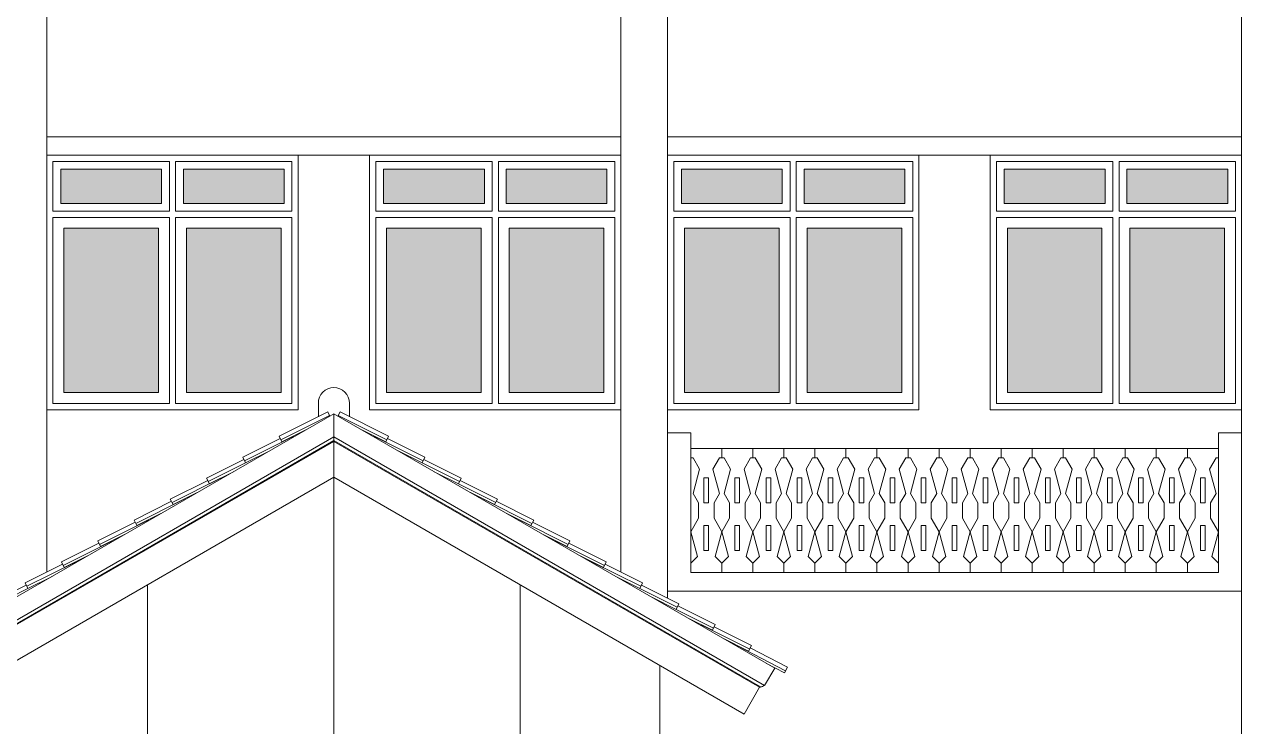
# Model space of a CAD drawing. Header units: millimetres. Extents: x -11 to 1625, y -267 to 180.
# Drawn here: x 1264.44 to 1272.29, y 131.89 to 136.42 of the extents above; entities that cross this region are included whole.
import ezdxf

# ---------------------------------------------------------------- set-up
doc = ezdxf.new("R2010")
doc.units = ezdxf.units.MM
for name, color, linetype, lineweight in [('ars', 11, 'Continuous', 5), ('GEN', 11, 'Continuous', 5), ('kap', 71, 'Continuous', 15), ('kus', 63, 'Continuous', 15), ('sol kaca', 9, 'Continuous', 0), ('tem', 5, 'Continuous', 20)]:
    doc.layers.add(name, color=color, linetype=linetype, lineweight=lineweight)

msp = doc.modelspace()

# ---------------------------------------------------------------- hatches: boundary and pattern name
at = {"layer": 'sol kaca'}
h = msp.add_hatch(color=256, dxfattribs=at)
h.dxf.hatch_style = 1
h.paths.add_polyline_path([(1265.3293095, 135.4865705), (1264.6793095, 135.4865705), (1264.6793095, 135.2665705), (1265.3293095, 135.2665705)])
h.paths.add_polyline_path([(1266.1193095, 135.4865705), (1265.4693095, 135.4865705), (1265.4693095, 135.2665705), (1266.1193095, 135.2665705)])
h.paths.add_polyline_path([(1266.0993095, 135.1065705), (1265.4893095, 135.1065705), (1265.4893095, 134.0465705), (1266.0993095, 134.0465705)])
h.paths.add_polyline_path([(1265.3093095, 135.1065705), (1264.6993095, 135.1065705), (1264.6993095, 134.0465705), (1265.3093095, 134.0465705)])
h = msp.add_hatch(color=256, dxfattribs=at)
h.dxf.hatch_style = 1
h.paths.add_polyline_path([(1267.4093095, 135.4865705), (1266.7593095, 135.4865705), (1266.7593095, 135.2665705), (1267.4093095, 135.2665705)])
h.paths.add_polyline_path([(1268.1993095, 135.4865705), (1267.5493095, 135.4865705), (1267.5493095, 135.2665705), (1268.1993095, 135.2665705)])
h.paths.add_polyline_path([(1268.1793095, 135.1065705), (1267.5693095, 135.1065705), (1267.5693095, 134.0465705), (1268.1793095, 134.0465705)])
h.paths.add_polyline_path([(1267.3893095, 135.1065705), (1266.7793095, 135.1065705), (1266.7793095, 134.0465705), (1267.3893095, 134.0465705)])
h = msp.add_hatch(color=256, dxfattribs=at)
h.dxf.hatch_style = 1
h.paths.add_polyline_path([(1269.3293095, 135.4865705), (1268.6793095, 135.4865705), (1268.6793095, 135.2665705), (1269.3293095, 135.2665705)])
h.paths.add_polyline_path([(1270.1193095, 135.4865705), (1269.4693095, 135.4865705), (1269.4693095, 135.2665705), (1270.1193095, 135.2665705)])
h.paths.add_polyline_path([(1270.0993095, 135.1065705), (1269.4893095, 135.1065705), (1269.4893095, 134.0465705), (1270.0993095, 134.0465705)])
h.paths.add_polyline_path([(1269.3093095, 135.1065705), (1268.6993095, 135.1065705), (1268.6993095, 134.0465705), (1269.3093095, 134.0465705)])
h = msp.add_hatch(color=256, dxfattribs=at)
h.dxf.hatch_style = 1
h.paths.add_polyline_path([(1271.4093095, 135.4865705), (1270.7593095, 135.4865705), (1270.7593095, 135.2665705), (1271.4093095, 135.2665705)])
h.paths.add_polyline_path([(1272.1993095, 135.4865705), (1271.5493095, 135.4865705), (1271.5493095, 135.2665705), (1272.1993095, 135.2665705)])
h.paths.add_polyline_path([(1272.1793095, 135.1065705), (1271.5693095, 135.1065705), (1271.5693095, 134.0465705), (1272.1793095, 134.0465705)])
h.paths.add_polyline_path([(1271.3893095, 135.1065705), (1270.7793095, 135.1065705), (1270.7793095, 134.0465705), (1271.3893095, 134.0465705)])

# ---------------------------------------------------------------- linework, layer by layer
at = {"layer": 'ars'}
for p, q in [((1266.4393095, 133.7375702), (1263.6889172, 132.1496304)), ((1266.4393095, 133.7317966), (1263.6957473, 132.1478003)), ((1266.4393095, 133.7375702), (1269.1897018, 132.1496304)), ((1266.4393095, 133.7317966), (1269.1828717, 132.1478003)), ((1266.4393095, 131.7665705), (1266.4393095, 133.5008565)), ((1265.2393095, 128.6515705), (1265.2393095, 132.8080362)), ((1267.6393095, 128.6515705), (1267.6393095, 132.8080362))]:
    msp.add_line(p, q, dxfattribs=at)
for points in [[(1268.9393095, 133.6865705), (1268.7393095, 133.6865705), (1268.7393095, 133.6265705), (1268.7543095, 133.6265705), (1268.7962886, 133.5538605), (1268.7543095, 133.3971923), (1268.7893095, 133.3365705), (1268.7893095, 133.2365705), (1268.7393095, 133.149968), (1268.7822924, 132.9895535), (1268.7393095, 132.9465705), (1268.7393095, 132.8865705), (1268.9393095, 132.8865705), (1268.9393095, 132.9465705), (1268.8963266, 132.9895535), (1268.9393095, 133.149968), (1268.8893095, 133.2365705), (1268.8893095, 133.3365705), (1268.9243095, 133.3971923), (1268.8823304, 133.5538605), (1268.9243095, 133.6265705), (1268.9393095, 133.6265705)], [(1269.1393095, 133.6865705), (1268.9393095, 133.6865705), (1268.9393095, 133.6265705), (1268.9543095, 133.6265705), (1268.9962886, 133.5538605), (1268.9543095, 133.3971923), (1268.9893095, 133.3365705), (1268.9893095, 133.2365705), (1268.9393095, 133.149968), (1268.9822924, 132.9895535), (1268.9393095, 132.9465705), (1268.9393095, 132.8865705), (1269.1393095, 132.8865705), (1269.1393095, 132.9465705), (1269.0963266, 132.9895535), (1269.1393095, 133.149968), (1269.0893095, 133.2365705), (1269.0893095, 133.3365705), (1269.1243095, 133.3971923), (1269.0823304, 133.5538605), (1269.1243095, 133.6265705), (1269.1393095, 133.6265705)], [(1269.3393095, 133.6865705), (1269.1393095, 133.6865705), (1269.1393095, 133.6265705), (1269.1543095, 133.6265705), (1269.1962886, 133.5538605), (1269.1543095, 133.3971923), (1269.1893095, 133.3365705), (1269.1893095, 133.2365705), (1269.1393095, 133.149968), (1269.1822924, 132.9895535), (1269.1393095, 132.9465705), (1269.1393095, 132.8865705), (1269.3393095, 132.8865705), (1269.3393095, 132.9465705), (1269.2963266, 132.9895535), (1269.3393095, 133.149968), (1269.2893095, 133.2365705), (1269.2893095, 133.3365705), (1269.3243095, 133.3971923), (1269.2823304, 133.5538605), (1269.3243095, 133.6265705), (1269.3393095, 133.6265705)], [(1269.5393095, 133.6865705), (1269.3393095, 133.6865705), (1269.3393095, 133.6265705), (1269.3543095, 133.6265705), (1269.3962886, 133.5538605), (1269.3543095, 133.3971923), (1269.3893095, 133.3365705), (1269.3893095, 133.2365705), (1269.3393095, 133.149968), (1269.3822924, 132.9895535), (1269.3393095, 132.9465705), (1269.3393095, 132.8865705), (1269.5393095, 132.8865705), (1269.5393095, 132.9465705), (1269.4963266, 132.9895535), (1269.5393095, 133.149968), (1269.4893095, 133.2365705), (1269.4893095, 133.3365705), (1269.5243095, 133.3971923), (1269.4823304, 133.5538605), (1269.5243095, 133.6265705), (1269.5393095, 133.6265705)], [(1269.7393095, 133.6865705), (1269.5393095, 133.6865705), (1269.5393095, 133.6265705), (1269.5543095, 133.6265705), (1269.5962886, 133.5538605), (1269.5543095, 133.3971923), (1269.5893095, 133.3365705), (1269.5893095, 133.2365705), (1269.5393095, 133.149968), (1269.5822924, 132.9895535), (1269.5393095, 132.9465705), (1269.5393095, 132.8865705), (1269.7393095, 132.8865705), (1269.7393095, 132.9465705), (1269.6963266, 132.9895535), (1269.7393095, 133.149968), (1269.6893095, 133.2365705), (1269.6893095, 133.3365705), (1269.7243095, 133.3971923), (1269.6823304, 133.5538605), (1269.7243095, 133.6265705), (1269.7393095, 133.6265705)], [(1269.9393095, 133.6865705), (1269.7393095, 133.6865705), (1269.7393095, 133.6265705), (1269.7543095, 133.6265705), (1269.7962886, 133.5538605), (1269.7543095, 133.3971923), (1269.7893095, 133.3365705), (1269.7893095, 133.2365705), (1269.7393095, 133.149968), (1269.7822924, 132.9895535), (1269.7393095, 132.9465705), (1269.7393095, 132.8865705), (1269.9393095, 132.8865705), (1269.9393095, 132.9465705), (1269.8963266, 132.9895535), (1269.9393095, 133.149968), (1269.8893095, 133.2365705), (1269.8893095, 133.3365705), (1269.9243095, 133.3971923), (1269.8823304, 133.5538605), (1269.9243095, 133.6265705), (1269.9393095, 133.6265705)], [(1270.1393095, 133.6865705), (1269.9393095, 133.6865705), (1269.9393095, 133.6265705), (1269.9543095, 133.6265705), (1269.9962886, 133.5538605), (1269.9543095, 133.3971923), (1269.9893095, 133.3365705), (1269.9893095, 133.2365705), (1269.9393095, 133.149968), (1269.9822924, 132.9895535), (1269.9393095, 132.9465705), (1269.9393095, 132.8865705), (1270.1393095, 132.8865705), (1270.1393095, 132.9465705), (1270.0963266, 132.9895535), (1270.1393095, 133.149968), (1270.0893095, 133.2365705), (1270.0893095, 133.3365705), (1270.1243095, 133.3971923), (1270.0823304, 133.5538605), (1270.1243095, 133.6265705), (1270.1393095, 133.6265705)], [(1270.3393095, 133.6865705), (1270.1393095, 133.6865705), (1270.1393095, 133.6265705), (1270.1543095, 133.6265705), (1270.1962886, 133.5538605), (1270.1543095, 133.3971923), (1270.1893095, 133.3365705), (1270.1893095, 133.2365705), (1270.1393095, 133.149968), (1270.1822924, 132.9895535), (1270.1393095, 132.9465705), (1270.1393095, 132.8865705), (1270.3393095, 132.8865705), (1270.3393095, 132.9465705), (1270.2963266, 132.9895535), (1270.3393095, 133.149968), (1270.2893095, 133.2365705), (1270.2893095, 133.3365705), (1270.3243095, 133.3971923), (1270.2823304, 133.5538605), (1270.3243095, 133.6265705), (1270.3393095, 133.6265705)], [(1270.5393095, 133.6865705), (1270.3393095, 133.6865705), (1270.3393095, 133.6265705), (1270.3543095, 133.6265705), (1270.3962886, 133.5538605), (1270.3543095, 133.3971923), (1270.3893095, 133.3365705), (1270.3893095, 133.2365705), (1270.3393095, 133.149968), (1270.3822924, 132.9895535), (1270.3393095, 132.9465705), (1270.3393095, 132.8865705), (1270.5393095, 132.8865705), (1270.5393095, 132.9465705), (1270.4963266, 132.9895535), (1270.5393095, 133.149968), (1270.4893095, 133.2365705), (1270.4893095, 133.3365705), (1270.5243095, 133.3971923), (1270.4823304, 133.5538605), (1270.5243095, 133.6265705), (1270.5393095, 133.6265705)], [(1270.7393095, 133.6865705), (1270.5393095, 133.6865705), (1270.5393095, 133.6265705), (1270.5543095, 133.6265705), (1270.5962886, 133.5538605), (1270.5543095, 133.3971923), (1270.5893095, 133.3365705), (1270.5893095, 133.2365705), (1270.5393095, 133.149968), (1270.5822924, 132.9895535), (1270.5393095, 132.9465705), (1270.5393095, 132.8865705), (1270.7393095, 132.8865705), (1270.7393095, 132.9465705), (1270.6963266, 132.9895535), (1270.7393095, 133.149968), (1270.6893095, 133.2365705), (1270.6893095, 133.3365705), (1270.7243095, 133.3971923), (1270.6823304, 133.5538605), (1270.7243095, 133.6265705), (1270.7393095, 133.6265705)], [(1270.9393095, 133.6865705), (1270.7393095, 133.6865705), (1270.7393095, 133.6265705), (1270.7543095, 133.6265705), (1270.7962886, 133.5538605), (1270.7543095, 133.3971923), (1270.7893095, 133.3365705), (1270.7893095, 133.2365705), (1270.7393095, 133.149968), (1270.7822924, 132.9895535), (1270.7393095, 132.9465705), (1270.7393095, 132.8865705), (1270.9393095, 132.8865705), (1270.9393095, 132.9465705), (1270.8963266, 132.9895535), (1270.9393095, 133.149968), (1270.8893095, 133.2365705), (1270.8893095, 133.3365705), (1270.9243095, 133.3971923), (1270.8823304, 133.5538605), (1270.9243095, 133.6265705), (1270.9393095, 133.6265705)], [(1271.1393095, 133.6865705), (1270.9393095, 133.6865705), (1270.9393095, 133.6265705), (1270.9543095, 133.6265705), (1270.9962886, 133.5538605), (1270.9543095, 133.3971923), (1270.9893095, 133.3365705), (1270.9893095, 133.2365705), (1270.9393095, 133.149968), (1270.9822924, 132.9895535), (1270.9393095, 132.9465705), (1270.9393095, 132.8865705), (1271.1393095, 132.8865705), (1271.1393095, 132.9465705), (1271.0963266, 132.9895535), (1271.1393095, 133.149968), (1271.0893095, 133.2365705), (1271.0893095, 133.3365705), (1271.1243095, 133.3971923), (1271.0823304, 133.5538605), (1271.1243095, 133.6265705), (1271.1393095, 133.6265705)], [(1271.3393095, 133.6865705), (1271.1393095, 133.6865705), (1271.1393095, 133.6265705), (1271.1543095, 133.6265705), (1271.1962886, 133.5538605), (1271.1543095, 133.3971923), (1271.1893095, 133.3365705), (1271.1893095, 133.2365705), (1271.1393095, 133.149968), (1271.1822924, 132.9895535), (1271.1393095, 132.9465705), (1271.1393095, 132.8865705), (1271.3393095, 132.8865705), (1271.3393095, 132.9465705), (1271.2963266, 132.9895535), (1271.3393095, 133.149968), (1271.2893095, 133.2365705), (1271.2893095, 133.3365705), (1271.3243095, 133.3971923), (1271.2823304, 133.5538605), (1271.3243095, 133.6265705), (1271.3393095, 133.6265705)], [(1271.5393095, 133.6865705), (1271.3393095, 133.6865705), (1271.3393095, 133.6265705), (1271.3543095, 133.6265705), (1271.3962886, 133.5538605), (1271.3543095, 133.3971923), (1271.3893095, 133.3365705), (1271.3893095, 133.2365705), (1271.3393095, 133.149968), (1271.3822924, 132.9895535), (1271.3393095, 132.9465705), (1271.3393095, 132.8865705), (1271.5393095, 132.8865705), (1271.5393095, 132.9465705), (1271.4963266, 132.9895535), (1271.5393095, 133.149968), (1271.4893095, 133.2365705), (1271.4893095, 133.3365705), (1271.5243095, 133.3971923), (1271.4823304, 133.5538605), (1271.5243095, 133.6265705), (1271.5393095, 133.6265705)], [(1271.7393095, 133.6865705), (1271.5393095, 133.6865705), (1271.5393095, 133.6265705), (1271.5543095, 133.6265705), (1271.5962886, 133.5538605), (1271.5543095, 133.3971923), (1271.5893095, 133.3365705), (1271.5893095, 133.2365705), (1271.5393095, 133.149968), (1271.5822924, 132.9895535), (1271.5393095, 132.9465705), (1271.5393095, 132.8865705), (1271.7393095, 132.8865705), (1271.7393095, 132.9465705), (1271.6963266, 132.9895535), (1271.7393095, 133.149968), (1271.6893095, 133.2365705), (1271.6893095, 133.3365705), (1271.7243095, 133.3971923), (1271.6823304, 133.5538605), (1271.7243095, 133.6265705), (1271.7393095, 133.6265705)], [(1271.9393095, 133.6865705), (1271.7393095, 133.6865705), (1271.7393095, 133.6265705), (1271.7543095, 133.6265705), (1271.7962886, 133.5538605), (1271.7543095, 133.3971923), (1271.7893095, 133.3365705), (1271.7893095, 133.2365705), (1271.7393095, 133.149968), (1271.7822924, 132.9895535), (1271.7393095, 132.9465705), (1271.7393095, 132.8865705), (1271.9393095, 132.8865705), (1271.9393095, 132.9465705), (1271.8963266, 132.9895535), (1271.9393095, 133.149968), (1271.8893095, 133.2365705), (1271.8893095, 133.3365705), (1271.9243095, 133.3971923), (1271.8823304, 133.5538605), (1271.9243095, 133.6265705), (1271.9393095, 133.6265705)], [(1272.1393095, 133.6865705), (1271.9393095, 133.6865705), (1271.9393095, 133.6265705), (1271.9543095, 133.6265705), (1271.9962886, 133.5538605), (1271.9543095, 133.3971923), (1271.9893095, 133.3365705), (1271.9893095, 133.2365705), (1271.9393095, 133.149968), (1271.9822924, 132.9895535), (1271.9393095, 132.9465705), (1271.9393095, 132.8865705), (1272.1393095, 132.8865705), (1272.1393095, 132.9465705), (1272.0963266, 132.9895535), (1272.1393095, 133.149968), (1272.0893095, 133.2365705), (1272.0893095, 133.3365705), (1272.1243095, 133.3971923), (1272.0823304, 133.5538605), (1272.1243095, 133.6265705), (1272.1393095, 133.6265705)], [(1268.8243095, 133.3365705), (1268.8543095, 133.3365705), (1268.8543095, 133.4965705), (1268.8243095, 133.4965705)], [(1269.0243095, 133.3365705), (1269.0543095, 133.3365705), (1269.0543095, 133.4965705), (1269.0243095, 133.4965705)], [(1269.2243095, 133.3365705), (1269.2543095, 133.3365705), (1269.2543095, 133.4965705), (1269.2243095, 133.4965705)], [(1269.4243095, 133.3365705), (1269.4543095, 133.3365705), (1269.4543095, 133.4965705), (1269.4243095, 133.4965705)], [(1269.6243095, 133.3365705), (1269.6543095, 133.3365705), (1269.6543095, 133.4965705), (1269.6243095, 133.4965705)], [(1269.8243095, 133.3365705), (1269.8543095, 133.3365705), (1269.8543095, 133.4965705), (1269.8243095, 133.4965705)], [(1270.0243095, 133.3365705), (1270.0543095, 133.3365705), (1270.0543095, 133.4965705), (1270.0243095, 133.4965705)], [(1270.2243095, 133.3365705), (1270.2543095, 133.3365705), (1270.2543095, 133.4965705), (1270.2243095, 133.4965705)], [(1270.4243095, 133.3365705), (1270.4543095, 133.3365705), (1270.4543095, 133.4965705), (1270.4243095, 133.4965705)], [(1270.6243095, 133.3365705), (1270.6543095, 133.3365705), (1270.6543095, 133.4965705), (1270.6243095, 133.4965705)], [(1270.8243095, 133.3365705), (1270.8543095, 133.3365705), (1270.8543095, 133.4965705), (1270.8243095, 133.4965705)], [(1271.0243095, 133.3365705), (1271.0543095, 133.3365705), (1271.0543095, 133.4965705), (1271.0243095, 133.4965705)], [(1271.2243095, 133.3365705), (1271.2543095, 133.3365705), (1271.2543095, 133.4965705), (1271.2243095, 133.4965705)], [(1271.4243095, 133.3365705), (1271.4543095, 133.3365705), (1271.4543095, 133.4965705), (1271.4243095, 133.4965705)], [(1271.6243095, 133.3365705), (1271.6543095, 133.3365705), (1271.6543095, 133.4965705), (1271.6243095, 133.4965705)], [(1271.8243095, 133.3365705), (1271.8543095, 133.3365705), (1271.8543095, 133.4965705), (1271.8243095, 133.4965705)], [(1272.0243095, 133.3365705), (1272.0543095, 133.3365705), (1272.0543095, 133.4965705), (1272.0243095, 133.4965705)], [(1268.8243095, 133.0295535), (1268.8543095, 133.0295535), (1268.8543095, 133.1895535), (1268.8243095, 133.1895535)], [(1269.0243095, 133.0295535), (1269.0543095, 133.0295535), (1269.0543095, 133.1895535), (1269.0243095, 133.1895535)], [(1269.2243095, 133.0295535), (1269.2543095, 133.0295535), (1269.2543095, 133.1895535), (1269.2243095, 133.1895535)], [(1269.4243095, 133.0295535), (1269.4543095, 133.0295535), (1269.4543095, 133.1895535), (1269.4243095, 133.1895535)], [(1269.6243095, 133.0295535), (1269.6543095, 133.0295535), (1269.6543095, 133.1895535), (1269.6243095, 133.1895535)], [(1269.8243095, 133.0295535), (1269.8543095, 133.0295535), (1269.8543095, 133.1895535), (1269.8243095, 133.1895535)], [(1270.0243095, 133.0295535), (1270.0543095, 133.0295535), (1270.0543095, 133.1895535), (1270.0243095, 133.1895535)], [(1270.2243095, 133.0295535), (1270.2543095, 133.0295535), (1270.2543095, 133.1895535), (1270.2243095, 133.1895535)], [(1270.4243095, 133.0295535), (1270.4543095, 133.0295535), (1270.4543095, 133.1895535), (1270.4243095, 133.1895535)], [(1270.6243095, 133.0295535), (1270.6543095, 133.0295535), (1270.6543095, 133.1895535), (1270.6243095, 133.1895535)], [(1270.8243095, 133.0295535), (1270.8543095, 133.0295535), (1270.8543095, 133.1895535), (1270.8243095, 133.1895535)], [(1271.0243095, 133.0295535), (1271.0543095, 133.0295535), (1271.0543095, 133.1895535), (1271.0243095, 133.1895535)], [(1271.2243095, 133.0295535), (1271.2543095, 133.0295535), (1271.2543095, 133.1895535), (1271.2243095, 133.1895535)], [(1271.4243095, 133.0295535), (1271.4543095, 133.0295535), (1271.4543095, 133.1895535), (1271.4243095, 133.1895535)], [(1271.6243095, 133.0295535), (1271.6543095, 133.0295535), (1271.6543095, 133.1895535), (1271.6243095, 133.1895535)], [(1271.8243095, 133.0295535), (1271.8543095, 133.0295535), (1271.8543095, 133.1895535), (1271.8243095, 133.1895535)], [(1272.0243095, 133.0295535), (1272.0543095, 133.0295535), (1272.0543095, 133.1895535), (1272.0243095, 133.1895535)]]:
    msp.add_lwpolyline(points, close=True, dxfattribs=at)
at = {"layer": 'GEN', "color": 11}
for p, q in [((1266.0978065, 133.7428092), (1266.4107853, 133.8994752)), ((1266.7808125, 133.7428092), (1266.4678337, 133.8994752)), ((1265.8640233, 133.6078344), (1266.1770021, 133.7645005)), ((1267.0145957, 133.6078344), (1266.7016169, 133.7645005)), ((1265.6302401, 133.4728596), (1265.9432189, 133.6295257)), ((1267.2483789, 133.4728596), (1266.9354001, 133.6295257)), ((1265.3964569, 133.3378848), (1265.7094357, 133.4945509)), ((1267.4821621, 133.3378848), (1267.1691833, 133.4945509)), ((1265.1626737, 133.20291), (1265.4756525, 133.3595761)), ((1267.7159453, 133.20291), (1267.4029665, 133.3595761)), ((1264.9288905, 133.0679352), (1265.2418693, 133.2246013)), ((1267.9497285, 133.0679352), (1267.6367497, 133.2246013)), ((1264.6951073, 132.9329604), (1265.0080861, 133.0896265)), ((1268.1835117, 132.9329604), (1267.8705329, 133.0896265)), ((1264.4613241, 132.7979856), (1264.7743029, 132.9546517)), ((1268.4172949, 132.7979856), (1268.1043161, 132.9546517)), ((1264.2275409, 132.6630108), (1264.5405197, 132.8196769)), ((1268.6510781, 132.6630108), (1268.3380993, 132.8196769)), ((1268.8851671, 132.5285658), (1268.5721883, 132.6852319)), ((1269.1190161, 132.3937049), (1268.8060373, 132.550371)), ((1269.3506746, 132.2537512), (1269.0402258, 132.4153727))]:
    msp.add_line(p, q, dxfattribs=at)
for points in [[(1266.3995948, 133.9218309), (1266.086616, 133.7651648), (1266.1045207, 133.7293958), (1266.2596399, 133.807043)], [(1266.4127924, 133.8954656), (1266.3995948, 133.9218309)], [(1266.4658266, 133.8954656), (1266.4790242, 133.9218309)], [(1266.4790242, 133.9218309), (1266.792003, 133.7651648), (1266.7740983, 133.7293958), (1266.6189791, 133.807043)], [(1266.0938014, 133.7508103), (1265.8528328, 133.63019), (1265.8707375, 133.594421), (1266.0258567, 133.6720682)], [(1266.1790092, 133.7604908), (1266.1770021, 133.7645005)], [(1266.6996098, 133.7604908), (1266.7016169, 133.7645005)], [(1266.7848176, 133.7508103), (1267.0257862, 133.63019), (1267.0078815, 133.594421), (1266.8527623, 133.6720682)], [(1265.8600182, 133.6158355), (1265.6190496, 133.4952152), (1265.6369543, 133.4594462), (1265.7920735, 133.5370934)], [(1265.945226, 133.625516), (1265.9432189, 133.6295257)], [(1266.933393, 133.625516), (1266.9354001, 133.6295257)], [(1267.0186008, 133.6158355), (1267.2595694, 133.4952152), (1267.2416647, 133.4594462), (1267.0865455, 133.5370934)], [(1265.626235, 133.4808607), (1265.3852664, 133.3602404), (1265.4031711, 133.3244714), (1265.5582903, 133.4021186)], [(1265.7114428, 133.4905412), (1265.7094357, 133.4945509)], [(1267.1671762, 133.4905412), (1267.1691833, 133.4945509)], [(1267.252384, 133.4808607), (1267.4933526, 133.3602404), (1267.4754479, 133.3244714), (1267.3203287, 133.4021186)], [(1265.4776596, 133.3555664), (1265.4756525, 133.3595761)], [(1267.4009594, 133.3555664), (1267.4029665, 133.3595761)], [(1265.3924518, 133.3458859), (1265.1514832, 133.2252656), (1265.1693879, 133.1894966), (1265.3245071, 133.2671438)], [(1267.4861672, 133.3458859), (1267.7271358, 133.2252656), (1267.7092311, 133.1894966), (1267.5541119, 133.2671438)], [(1265.1586686, 133.2109111), (1264.9177, 133.0902908), (1264.9356047, 133.0545218), (1265.0907239, 133.132169)], [(1265.2438764, 133.2205916), (1265.2418693, 133.2246013)], [(1267.6347426, 133.2205916), (1267.6367497, 133.2246013)], [(1267.7199504, 133.2109111), (1267.9609189, 133.0902908), (1267.9430143, 133.0545218), (1267.7878951, 133.132169)], [(1264.9248854, 133.0759363), (1264.6839168, 132.955316), (1264.7018215, 132.919547), (1264.8569407, 132.9971942)], [(1265.0100932, 133.0856168), (1265.0080861, 133.0896265)], [(1267.8685258, 133.0856168), (1267.8705329, 133.0896265)], [(1267.9537336, 133.0759363), (1268.1947021, 132.955316), (1268.1767974, 132.919547), (1268.0216783, 132.9971942)], [(1264.6911022, 132.9409616), (1264.4501337, 132.8203413), (1264.4680384, 132.7845722), (1264.6231575, 132.8622194)], [(1264.77631, 132.950642), (1264.7743029, 132.9546517)], [(1268.102309, 132.950642), (1268.1043161, 132.9546517)], [(1268.1875168, 132.9409616), (1268.4284853, 132.8203413), (1268.4105806, 132.7845722), (1268.2554615, 132.8622194)], [(1264.5425268, 132.8156672), (1264.5405197, 132.8196769)], [(1268.3360922, 132.8156672), (1268.3380993, 132.8196769)], [(1264.457319, 132.8059868), (1264.2163505, 132.6853665), (1264.2342552, 132.6495975), (1264.3893743, 132.7272446)], [(1268.4213, 132.8059868), (1268.6622685, 132.6853665), (1268.6443638, 132.6495975), (1268.4892447, 132.7272446)], [(1268.5699069, 132.6806742), (1268.5721883, 132.6852319)], [(1268.6553821, 132.6715452), (1268.8963576, 132.5509214), (1268.8784529, 132.5151524), (1268.7141348, 132.5974042)], [(1268.8036969, 132.5456955), (1268.8060373, 132.550371)], [(1268.889231, 132.5366843), (1269.1302065, 132.4160605), (1269.1123018, 132.3802915), (1268.9460066, 132.463533)], [(1269.0377291, 132.410577), (1269.0402258, 132.4153727)], [(1269.122524, 132.4007128), (1269.362219, 132.2759261), (1269.343748, 132.2404463), (1269.2283287, 132.3005342)]]:
    msp.add_lwpolyline(points, dxfattribs=at)
at = {"layer": 'kap'}
for p, q in [((1263.5983287, 132.2705342), (1266.4393095, 133.9107752)), ((1266.3393095, 133.8916542), (1266.3393095, 133.9789388)), ((1266.4393095, 133.5008565), (1266.4393095, 133.9107752)), ((1269.2802903, 132.2705342), (1266.4393095, 133.9107752)), ((1266.5393095, 133.8916542), (1266.5393095, 133.9789388)), ((1263.6633287, 132.1579509), (1266.4393095, 133.7606642)), ((1269.2152903, 132.1579509), (1266.4393095, 133.7606642)), ((1263.7957473, 131.9745952), (1266.4393095, 133.5008565)), ((1269.0828717, 131.9745952), (1266.4393095, 133.5008565)), ((1269.2152903, 132.1579509), (1269.2802903, 132.2705342)), ((1269.0828717, 131.9745952), (1269.1828717, 132.1478003))]:
    msp.add_line(p, q, dxfattribs=at)
for centre, radius, start, end in [((1266.4393095, 133.9789388), 0.1, 0, 180), ((1269.1853717, 132.1521304), 0.005, 240, 330), ((1269.1920075, 132.1713932), 0.0218846, 263.95226489, 330)]:
    msp.add_arc(centre, radius, start, end, dxfattribs=at)
at = {"layer": 'kus'}
for p, q in [((1266.2093095, 133.9365705), (1266.2093095, 135.5765705)), ((1266.6693095, 133.9365705), (1266.6693095, 135.5765705)), ((1270.2093095, 133.9365705), (1270.2093095, 135.5765705)), ((1270.6693095, 133.9365705), (1270.6693095, 135.5765705)), ((1264.6293095, 135.2165705), (1264.6293095, 135.5365705)), ((1265.3793095, 135.5365705), (1264.6293095, 135.5365705)), ((1265.3793095, 135.2165705), (1265.3793095, 135.5365705)), ((1266.7093095, 135.2165705), (1266.7093095, 135.5365705)), ((1267.4593095, 135.5365705), (1266.7093095, 135.5365705)), ((1267.4593095, 135.2165705), (1267.4593095, 135.5365705)), ((1269.4193095, 135.2165705), (1269.4193095, 135.5365705)), ((1269.4193095, 135.5365705), (1270.1693095, 135.5365705)), ((1270.1693095, 135.2165705), (1270.1693095, 135.5365705)), ((1271.4993095, 135.2165705), (1271.4993095, 135.5365705)), ((1271.4993095, 135.5365705), (1272.2493095, 135.5365705)), ((1272.2493095, 135.2165705), (1272.2493095, 135.5365705)), ((1265.3793095, 135.2165705), (1264.6293095, 135.2165705)), ((1264.6293095, 133.9765705), (1264.6293095, 135.1765705)), ((1265.3793095, 135.1765705), (1264.6293095, 135.1765705)), ((1265.3793095, 133.9765705), (1265.3793095, 135.1765705)), ((1267.4593095, 135.2165705), (1266.7093095, 135.2165705)), ((1266.7093095, 133.9765705), (1266.7093095, 135.1765705)), ((1267.4593095, 135.1765705), (1266.7093095, 135.1765705)), ((1267.4593095, 133.9765705), (1267.4593095, 135.1765705)), ((1269.4193095, 135.2165705), (1270.1693095, 135.2165705)), ((1269.4193095, 133.9765705), (1269.4193095, 135.1765705)), ((1269.4193095, 135.1765705), (1270.1693095, 135.1765705)), ((1270.1693095, 133.9765705), (1270.1693095, 135.1765705)), ((1271.4993095, 135.2165705), (1272.2493095, 135.2165705)), ((1271.4993095, 133.9765705), (1271.4993095, 135.1765705)), ((1271.4993095, 135.1765705), (1272.2493095, 135.1765705)), ((1272.2493095, 133.9765705), (1272.2493095, 135.1765705)), ((1266.2093095, 133.9365705), (1264.5893095, 133.9365705)), ((1265.3793095, 133.9765705), (1264.6293095, 133.9765705)), ((1268.2893095, 133.9365705), (1266.6693095, 133.9365705)), ((1267.4593095, 133.9765705), (1266.7093095, 133.9765705)), ((1268.5893095, 133.9365705), (1270.2093095, 133.9365705)), ((1269.4193095, 133.9765705), (1270.1693095, 133.9765705)), ((1270.6693095, 133.9365705), (1272.2893095, 133.9365705)), ((1271.4993095, 133.9765705), (1272.2493095, 133.9765705))]:
    msp.add_line(p, q, dxfattribs=at)
for points in [[(1265.3293095, 135.4865705), (1265.3293095, 135.2665705), (1264.6793095, 135.2665705), (1264.6793095, 135.4865705)], [(1266.1693095, 135.5365705), (1266.1693095, 135.2165705), (1265.4193095, 135.2165705), (1265.4193095, 135.5365705)], [(1266.1193095, 135.4865705), (1266.1193095, 135.2665705), (1265.4693095, 135.2665705), (1265.4693095, 135.4865705)], [(1267.4093095, 135.4865705), (1267.4093095, 135.2665705), (1266.7593095, 135.2665705), (1266.7593095, 135.4865705)], [(1268.2493095, 135.5365705), (1268.2493095, 135.2165705), (1267.4993095, 135.2165705), (1267.4993095, 135.5365705)], [(1268.1993095, 135.4865705), (1268.1993095, 135.2665705), (1267.5493095, 135.2665705), (1267.5493095, 135.4865705)], [(1268.6293095, 135.5365705), (1268.6293095, 135.2165705), (1269.3793095, 135.2165705), (1269.3793095, 135.5365705)], [(1268.6793095, 135.4865705), (1268.6793095, 135.2665705), (1269.3293095, 135.2665705), (1269.3293095, 135.4865705)], [(1269.4693095, 135.4865705), (1269.4693095, 135.2665705), (1270.1193095, 135.2665705), (1270.1193095, 135.4865705)], [(1270.7093095, 135.5365705), (1270.7093095, 135.2165705), (1271.4593095, 135.2165705), (1271.4593095, 135.5365705)], [(1270.7593095, 135.4865705), (1270.7593095, 135.2665705), (1271.4093095, 135.2665705), (1271.4093095, 135.4865705)], [(1271.5493095, 135.4865705), (1271.5493095, 135.2665705), (1272.1993095, 135.2665705), (1272.1993095, 135.4865705)], [(1266.1693095, 135.1765705), (1266.1693095, 133.9765705), (1265.4193095, 133.9765705), (1265.4193095, 135.1765705)], [(1268.2493095, 135.1765705), (1268.2493095, 133.9765705), (1267.4993095, 133.9765705), (1267.4993095, 135.1765705)], [(1268.6293095, 135.1765705), (1268.6293095, 133.9765705), (1269.3793095, 133.9765705), (1269.3793095, 135.1765705)], [(1270.7093095, 135.1765705), (1270.7093095, 133.9765705), (1271.4593095, 133.9765705), (1271.4593095, 135.1765705)], [(1265.3093095, 135.1065705), (1265.3093095, 134.0465705), (1264.6993095, 134.0465705), (1264.6993095, 135.1065705)], [(1266.0993095, 135.1065705), (1266.0993095, 134.0465705), (1265.4893095, 134.0465705), (1265.4893095, 135.1065705)], [(1267.3893095, 135.1065705), (1267.3893095, 134.0465705), (1266.7793095, 134.0465705), (1266.7793095, 135.1065705)], [(1268.1793095, 135.1065705), (1268.1793095, 134.0465705), (1267.5693095, 134.0465705), (1267.5693095, 135.1065705)], [(1268.6993095, 135.1065705), (1268.6993095, 134.0465705), (1269.3093095, 134.0465705), (1269.3093095, 135.1065705)], [(1269.4893095, 135.1065705), (1269.4893095, 134.0465705), (1270.0993095, 134.0465705), (1270.0993095, 135.1065705)], [(1270.7793095, 135.1065705), (1270.7793095, 134.0465705), (1271.3893095, 134.0465705), (1271.3893095, 135.1065705)], [(1271.5693095, 135.1065705), (1271.5693095, 134.0465705), (1272.1793095, 134.0465705), (1272.1793095, 135.1065705)]]:
    msp.add_lwpolyline(points, close=True, dxfattribs=at)
at = {"layer": 'tem'}
for p, q in [((1264.5893095, 140.6403478), (1264.5893095, 132.8900077)), ((1268.2893095, 140.6403478), (1268.2893095, 132.8900077)), ((1268.5893095, 140.6403478), (1268.5893095, 132.7218872)), ((1272.2893095, 140.6403478), (1272.2893095, 128.8065705)), ((1268.2893095, 135.6965705), (1264.5893095, 135.6965705)), ((1268.5893095, 135.6965705), (1272.2893095, 135.6965705)), ((1268.2893095, 135.5765705), (1264.5893095, 135.5765705)), ((1268.5893095, 135.5765705), (1272.2893095, 135.5765705)), ((1268.5893095, 133.7865705), (1268.7393095, 133.7865705)), ((1268.7393095, 133.7865705), (1268.7393095, 132.8865705)), ((1272.1393095, 133.7865705), (1272.1393095, 132.8865705)), ((1272.1393095, 133.7865705), (1272.2893095, 133.7865705)), ((1272.1393095, 132.8865705), (1268.7393095, 132.8865705)), ((1272.2893095, 132.7665705), (1268.5893095, 132.7665705)), ((1268.5393095, 132.288421), (1268.5393095, 131.7665705))]:
    msp.add_line(p, q, dxfattribs=at)

doc.saveas('drawing.dxf')
